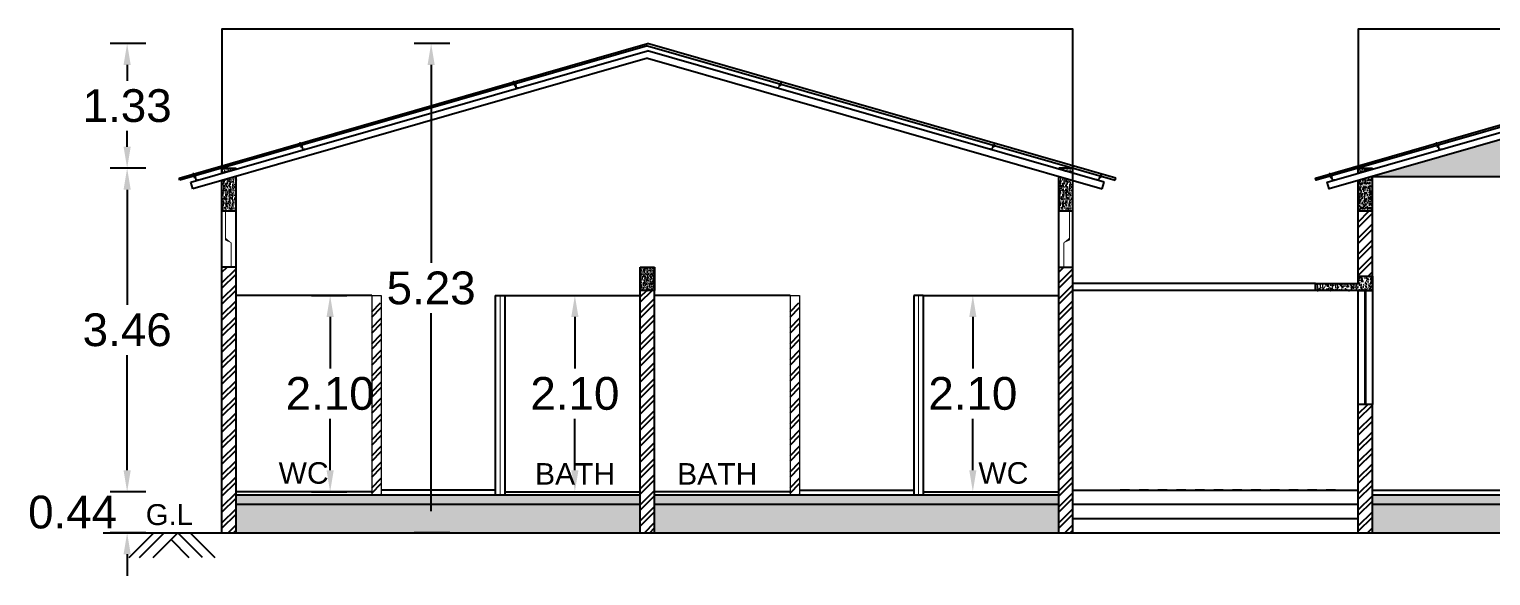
# Model space of a CAD drawing. Header units: metres. Extents: x 3715 to 4596, y 2418 to 2709.
# Drawn here: x 4074.01 to 4089.63, y 2553.44 to 2559.28 of the extents above; entities that cross this region are included whole.
import ezdxf

# ---------------------------------------------------------------- set-up
doc = ezdxf.new("R2010")
doc.units = ezdxf.units.M
doc.header["$MEASUREMENT"] = 0
doc.linetypes.add('DOT2', pattern=[3.174999999999999, 0, -3.174999999999999])
for name, color, linetype in [('BLK_6_FLR_0_BATH_HT', 2, 'Continuous'), ('BLK_6_FLR_0_WC_BATH_HT', 2, 'Continuous'), ('BLK_6_HT_OF_BLDG', 5, 'Continuous')]:
    doc.layers.add(name, color=color, linetype=linetype)
doc.styles.add('Inner font', font='arial.ttf')
doc.styles.get("Standard").update_dxf_attribs({"font": 'arial.ttf'})
doc.dimstyles.get("Standard").update_dxf_attribs({"dimtxt": 0.35, "dimasz": 0.23, "dimexe": 0.18, "dimexo": 0.0625, "dimgap": 0.09, "dimtad": 0, "dimtih": 1, "dimtoh": 1, "dimzin": 0, "dimdsep": 46, "dimtxsty": 'Standard', "dimcen": 0.09, "dimadec": 0, "dimazin": 0, "dimtfac": 1, "dimtofl": 0, "dimtmove": 2, "dimatfit": 3, "dimfxl": 0, "dimtolj": 1, "dimtzin": 0, "dimarcsym": 0})
pattern_1 = [(50, (-7863.529105485527, 90284.19783428816), (0.0728738675984016, -0.0063756342155612), [0.00762, -0.08382]), (355, (-7863.529105485527, 90284.19783428816), (-0.0140971303902668, 0.07642265715287201), [0.006096, -0.06705599999999999]), (100.451, (-7863.523032685526, 90284.19730298816), (0.0587770006663837, 0.0700466751281168), [0.006476000000000001, -0.07123600000000001]), (46.18420000000002, (-7863.529105485527, 90284.21815428816), (0.108431616356852, -0.0168169311730909), [0.0114299999999998, -0.1257299999999969]), (96.63559999999995, (-7863.520069525527, 90284.21675288817), (0.0949616937864949, 0.0989702223560197), [0.0097139999999998, -0.1068539999999984]), (351.1840000000001, (-7863.529105485527, 90284.21815428816), (0.0949618423255736, 0.0989700471442391), [0.009144, -0.100584]), (21, (-7863.518945485529, 90284.21307428817), (0.0606459519341533, -0.040906207406705), [0.00762, -0.08382]), (326, (-7863.518945485529, 90284.21307428817), (0.0247208113390588, 0.0736751864489277), [0.006096, -0.06705599999999999]), (71.45140000000002, (-7863.513891685529, 90284.20966544816), (0.0853665963080498, 0.032769143086423), [0.006476000000000001, -0.07123600000000001]), (37.50000000000001, (-7863.529105485527, 90284.19783428816), (0.0012354413002367, 0.0338220155492613), [0, -0.0662432, 0, -0.06807200000000001, 0, -0.06731000000000001]), (7.499999999999999, (-7863.529105485527, 90284.19783428816), (0.0267278650041223, 0.0400722299272478), [0, -0.0388112, 0, -0.0647192, 0, -0.025654]), (327.5, (-7863.551762285529, 90284.19783428816), (0.0542362380667486, -0.0022914975970694), [0, -0.0254, 0, -0.079248, 0, -0.105156]), (317.5, (-7863.561922285526, 90284.19783428816), (0.0592516725544072, 0.0101705964133332), [0, -0.03302, 0, -0.0526288, 0, -0.07467599999999999])]
pattern_2 = [(45, (-7789.564923710976, 90289.28995956405), (-0.0855369395531837, 0.0855369395531837), []), (45, (-7789.507899059977, 90289.28995956405), (-0.0855369395531837, 0.0855369395531837), [])]

# ---------------------------------------------------------------- blocks, each defined once
blk = doc.blocks.new('z1')
at = {"lineweight": 13}
for p, q in [((-26.21266763677704, 38.51247690804303), (-36.7593618912797, 42.12602257321122)), ((-25.81486624268291, 35.83836520073237), (-36.36166423504618, 39.45194640895352)), ((-25.41706484858878, 33.16425349345081), (-35.96396657879814, 36.7778702446958)), ((-25.01926345449465, 30.49014178616926), (-35.56626892255008, 34.10379408040899)), ((-24.6214620604078, 27.8160300788586), (-35.1685712663093, 31.42971791615128)), ((-24.22366066631366, 25.14191837157705), (-34.77087361006852, 28.75564175189357)), ((-23.82585927222681, 22.46780666426639), (-34.37317595382046, 26.08156558763585)), ((-23.4280578781254, 19.79369495695573), (-33.97547829758696, 23.40748942334903)), ((-23.03025648404582, 17.11958324967418), (-33.57778064133891, 20.73341325909132)), ((-22.63245508994442, 14.44547154236352), (-33.1800829851054, 18.0593370948045)), ((-22.23465369585028, 11.77135983508196), (-32.78238532885735, 15.38526093054679))]:
    blk.add_line(p, q, dxfattribs=at)
for points in [[(11.97517658911238, -79.09864186949562, 0.4142135623775085), (23.35940389663301, -87.4890750295308), (43.13406436382503, -84.49528088216903, -0.4142135623734347), (54.51829167132382, -92.88571404234972), (5.081640501666698, -100.3701994107396), (5.081640501666698, -100.3701994107396), (5.081640501666698, -100.3701994107396), (5.081640501666698, -100.3701994107396), (5.081640501666698, -100.3701994107396), (54.51829167074174, -92.88571404336835), (54.51829167074174, -92.88571404336835), (54.51829167074174, -92.88571404336835), (5.081640502714435, -100.370199410594), (-6.893536086485255, -21.27155754083651, 0.4142135623728482), (-18.27776339410775, -12.88112438068492), (-38.0524238614089, -15.87491852804669, -0.4142135623694903), (-49.43665116898047, -7.484485367895102), (-5.82077e-11, 4.074536e-10), (11.97519210710015, -79.09874436972314)], [(-21.48930624488276, 52.32279170819675), (-21.48930624478817, 52.32279170810943, 0.2075221368599872), (-32.17818170858663, 56.78417078964412), (-31.79311866331409, 54.15623434458393), (-35.71128038661846, 53.58211875369307), (-36.0935832311734, 56.19121768284821, 0.2074988253480233), (-44.98160288141661, 48.76616426109103), (-44.98160288140934, 48.76616426109103)]]:
    blk.add_lwpolyline(points, format="xyb", dxfattribs=at)
for points in [[(-47.91813996098063, 48.32158583021373), (-18.55276916531875, 52.76737013907404), (-17.81180511381535, 47.87314167310251), (-47.17717590949904, 43.42735736424219)], [(56.81604760282789, -91.92402572670834), (56.81604760282789, -91.92402572670834)]]:
    blk.add_lwpolyline(points, close=True, dxfattribs=at)
blk.add_lwpolyline([(-37.18377734442038, 44.94031270348933), (-25.33198236604221, -34.31017562406487), (-18.90925461847655, -43.83818444772623), (-15.55823462913395, -32.71493473721785), (-27.39582498755772, 46.42216441605706)], dxfattribs=at)
blk = doc.blocks.new('*D407')
at = {"layer": 'BLK_6_HT_OF_BLDG', "color": 0, "lineweight": -2}
for p, q in [((4078.507455560717, 2559.13112822426), (4078.127455560717, 2559.13112822426)), ((4078.307455560716, 2558.90112822426), (4078.307455560716, 2556.78399520652)), ((4078.307455560716, 2554.12922235249), (4078.307455560716, 2556.24635537023)), ((4078.507455560717, 2553.89922235249), (4078.127455560717, 2553.89922235249))]:
    blk.add_line(p, q, dxfattribs=at)
at = {"layer": 'BLK_6_HT_OF_BLDG', "color": 0}
for points in [[(4078.269122227383, 2558.90112822426), (4078.34578889405, 2558.90112822426), (4078.307455560716, 2559.13112822426)], [(4078.269122227383, 2554.12922235249), (4078.34578889405, 2554.12922235249), (4078.307455560716, 2553.89922235249)]]:
    blk.add_solid(points, dxfattribs=at)
at = {"layer": 'BLK_6_HT_OF_BLDG', "color": 0, "insert": (4078.307455560715, 2556.515175288375), "char_height": 0.35, "attachment_point": 5}
blk.add_mtext('\\A1;5.23', dxfattribs=at)
blk = doc.blocks.new('*D408')
at = {"color": 0, "lineweight": -2}
for p, q in [((4075.059375809892, 2554.567372352463), (4075.059375809892, 2554.797372352463)), ((4075.259375809892, 2554.337372352463), (4074.879375809892, 2554.337372352463)), ((4075.259375809892, 2553.89922235249), (4074.879375809892, 2553.89922235249)), ((4075.059375809892, 2553.66922235249), (4075.059375809892, 2553.43922235249))]:
    blk.add_line(p, q, dxfattribs=at)
at = {"color": 0}
for points in [[(4075.021042476559, 2554.567372352463), (4075.097709143225, 2554.567372352463), (4075.059375809892, 2554.337372352463)], [(4075.021042476559, 2553.66922235249), (4075.097709143225, 2553.66922235249), (4075.059375809892, 2553.89922235249)]]:
    blk.add_solid(points, dxfattribs=at)
at = {"color": 0, "insert": (4074.476974718487, 2554.118297352477), "char_height": 0.35, "attachment_point": 5}
blk.add_mtext('\\A1;0.44', dxfattribs=at)
blk = doc.blocks.new('*D409')
at = {"color": 0, "lineweight": -2}
for p, q in [((4075.259375809892, 2557.797551828953), (4074.879375809892, 2557.797551828953)), ((4075.059375809892, 2557.567551828952), (4075.059375809892, 2556.336282008853)), ((4075.059375809892, 2554.567372352463), (4075.059375809892, 2555.798642172563)), ((4075.259375809892, 2554.337372352463), (4074.879375809892, 2554.337372352463))]:
    blk.add_line(p, q, dxfattribs=at)
at = {"color": 0}
for points in [[(4075.021042476559, 2557.567551828952), (4075.097709143225, 2557.567551828952), (4075.059375809892, 2557.797551828953)], [(4075.021042476559, 2554.567372352463), (4075.097709143225, 2554.567372352463), (4075.059375809892, 2554.337372352463)]]:
    blk.add_solid(points, dxfattribs=at)
at = {"color": 0, "insert": (4075.059375809892, 2556.067462090708), "char_height": 0.35, "attachment_point": 5}
blk.add_mtext('\\A1;3.46', dxfattribs=at)
blk = doc.blocks.new('*D410')
at = {"color": 0, "lineweight": -2}
for p, q in [((4075.259375809892, 2559.13112822426), (4074.879375809892, 2559.13112822426)), ((4075.059375809892, 2558.90112822426), (4075.059375809892, 2558.733159944751)), ((4075.059375809892, 2558.027551828952), (4075.059375809892, 2558.195520108461)), ((4075.259375809892, 2557.797551828953), (4074.879375809892, 2557.797551828953))]:
    blk.add_line(p, q, dxfattribs=at)
at = {"color": 0}
for points in [[(4075.021042476559, 2558.90112822426), (4075.097709143225, 2558.90112822426), (4075.059375809892, 2559.13112822426)], [(4075.021042476559, 2558.027551828952), (4075.097709143225, 2558.027551828952), (4075.059375809892, 2557.797551828953)]]:
    blk.add_solid(points, dxfattribs=at)
at = {"color": 0, "insert": (4075.059375809892, 2558.464340026607), "char_height": 0.35, "attachment_point": 5}
blk.add_mtext('\\A1;1.33', dxfattribs=at)
blk = doc.blocks.new('*D427')
at = {"layer": 'BLK_6_FLR_0_BATH_HT', "color": 0, "lineweight": -2}
for p, q in [((4079.643447762645, 2556.436422352437), (4080.023447762646, 2556.436422352437)), ((4079.843447762646, 2556.206422352437), (4079.843447762646, 2555.655597898153)), ((4079.843447762646, 2554.567372352464), (4079.843447762646, 2555.118196806747)), ((4079.643447762645, 2554.337372352464), (4080.023447762646, 2554.337372352464))]:
    blk.add_line(p, q, dxfattribs=at)
at = {"layer": 'BLK_6_FLR_0_BATH_HT', "color": 0}
for points in [[(4079.805114429312, 2556.206422352437), (4079.881781095979, 2556.206422352437), (4079.843447762646, 2556.436422352437)], [(4079.805114429312, 2554.567372352464), (4079.881781095979, 2554.567372352464), (4079.843447762646, 2554.337372352464)]]:
    blk.add_solid(points, dxfattribs=at)
at = {"layer": 'BLK_6_FLR_0_BATH_HT', "color": 0, "insert": (4079.843447762645, 2555.38689735245), "char_height": 0.35, "attachment_point": 5}
blk.add_mtext('\\A1;2.10', dxfattribs=at)
blk = doc.blocks.new('*D428')
at = {"layer": 'BLK_6_FLR_0_WC_BATH_HT', "color": 0, "lineweight": -2}
for p, q in [((4083.913083153998, 2556.436422352407), (4084.275592069166, 2556.436422352407)), ((4084.095592069166, 2556.206422352407), (4084.095592069166, 2555.655597898138)), ((4084.095592069166, 2554.567372352464), (4084.095592069166, 2555.118196806732)), ((4083.913083153998, 2554.337372352464), (4084.275592069166, 2554.337372352464))]:
    blk.add_line(p, q, dxfattribs=at)
at = {"layer": 'BLK_6_FLR_0_WC_BATH_HT', "color": 0}
for points in [[(4084.057258735832, 2556.206422352407), (4084.133925402499, 2556.206422352407), (4084.095592069166, 2556.436422352407)], [(4084.057258735832, 2554.567372352464), (4084.133925402499, 2554.567372352464), (4084.095592069166, 2554.337372352464)]]:
    blk.add_solid(points, dxfattribs=at)
at = {"layer": 'BLK_6_FLR_0_WC_BATH_HT', "color": 0, "insert": (4084.095592069165, 2555.386897352436), "char_height": 0.35, "attachment_point": 5}
blk.add_mtext('\\A1;2.10', dxfattribs=at)
blk = doc.blocks.new('*D638')
at = {"color": 0, "lineweight": -2}
for p, q in [((4077.02843276332, 2556.436422352407), (4077.40843276332, 2556.436422352407)), ((4077.228432763321, 2556.206422352407), (4077.228432763321, 2555.655597898138)), ((4077.228432763321, 2554.567372352464), (4077.228432763321, 2555.118196806733)), ((4077.02843276332, 2554.337372352464), (4077.40843276332, 2554.337372352464))]:
    blk.add_line(p, q, dxfattribs=at)
at = {"color": 0}
for points in [[(4077.190099429986, 2556.206422352407), (4077.266766096654, 2556.206422352407), (4077.228432763321, 2556.436422352407)], [(4077.190099429986, 2554.567372352464), (4077.266766096654, 2554.567372352464), (4077.228432763321, 2554.337372352464)]]:
    blk.add_solid(points, dxfattribs=at)
at = {"color": 0, "insert": (4077.22843276332, 2555.386897352436), "char_height": 0.35, "attachment_point": 5}
blk.add_mtext('\\A1;2.10', dxfattribs=at)

msp = doc.modelspace()

# ---------------------------------------------------------------- hatches: boundary and pattern name
h = msp.add_hatch()
h.set_pattern_fill('ANSI33', color=256, scale=0.0254)
h.set_pattern_definition([(45, (3816.798088100911, 4687.40322988625), (-0.1140492527375782, 0.1140492527375782), []), (45, (3816.912137402912, 4687.40322988625), (-0.1140492527375782, 0.1140492527375782), [0.08064500000000001, -0.0403225])])
h.paths.add_polyline_path([(4094.461751151146, 2557.709222352503), (4091.413751151146, 2558.585522352491), (4088.365751151149, 2557.709222352503)])
h.paths.add_polyline_path([(4113.664151151145, 2557.709222352503), (4110.616151151146, 2558.585522352491), (4107.568151151148, 2557.709222352503)])
at = {"ltscale": 6}
h = msp.add_hatch(dxfattribs=at)
h.set_pattern_fill('AR-CONC', color=256, scale=0.000254, style=0)
h.set_pattern_definition([(50, (3804.656888100917, 4687.405282435581), (0.046274905924985, -0.0040485277268814), [0.0048387, -0.05322569999999999]), (355, (3804.656888100917, 4687.405282435581), (-0.0089518290419422, 0.0485284386907149), [0.00387096, -0.04258070837918]), (100.4514446999999, (3804.660744330694, 4687.404945059191), (0.0373230767609497, 0.0444799089856976), [0.0041122622351999, -0.0452349221283992]), (46.18420000000002, (3804.656888100917, 4687.418185635578), (0.06885407638660099, -0.0106787512949127), [0.0072580499999999, -0.0798385499999985]), (96.63555760999989, (3804.662625935517, 4687.417295746583), (0.0603006500490818, 0.0628462356478213), [0.00616839587756, -0.06785244447264]), (351.1841511700001, (3804.656888100917, 4687.418185635578), (0.0603006500525042, 0.0628462356447253), [0.005806431635779999, -0.06387077190768]), (21, (3804.663339700917, 4687.414959835579), (0.0385100553823597, -0.0259753603395203), [0.0048387, -0.05322569999999999]), (326, (3804.663339700917, 4687.414959835579), (0.0156977152003024, 0.0467837433950691), [0.00387096, -0.04258056]), (71.45144499999998, (3804.666548872197, 4687.41279522221), (0.0542077704967939, 0.0208083832970199), [0.0041122622352, -0.0452348441504]), (37.50000000000001, (3804.656888100917, 4687.405282435581), (0.0007845052256503, 0.0214769798737809), [0, -0.042064432, 0, -0.04322572, 0, -0.04274185]), (7.499999999999999, (3804.656888100917, 4687.405282435581), (0.0169721942776177, 0.0254458660038024), [0, -0.024645112, 0, -0.041096692, 0, -0.01629029]), (327.5, (3804.642501032916, 4687.405282435581), (0.0344400111723853, -0.0014551009741391), [0, -0.016129, 0, -0.05032248, 0, -0.06677406]), (317.5, (3804.636049432916, 4687.405282435581), (0.0376248120720486, 0.0064583287224666), [0, -0.0209677, 0, -0.033419288, 0, -0.04741926])])
h.paths.add_polyline_path([(4076.224551151149, 2557.709222352503), (4076.07215115117, 2557.665407352506), (4076.07215115117, 2557.340351828948), (4076.224551151149, 2557.340351828948)])
h.paths.add_polyline_path([(4076.224551151149, 2557.788509038371), (4076.224551151149, 2557.797551828953), (4076.07215115117, 2557.797551828953), (4076.07215115117, 2557.744694038373)])
h = msp.add_hatch(dxfattribs=at)
h.set_pattern_fill('AR-CONC', color=256, scale=0.000254, style=0)
h.set_pattern_definition([(50, (3813.597688100932, 4687.405282435581), (0.046274905924985, -0.0040485277268814), [0.0048387, -0.05322569999999999]), (355, (3813.597688100932, 4687.405282435581), (-0.0089518290419422, 0.0485284386907149), [0.00387096, -0.04258070837918]), (100.4514446999999, (3813.601544330709, 4687.404945059191), (0.0373230767609497, 0.0444799089856976), [0.0041122622351999, -0.0452349221283992]), (46.18420000000002, (3813.597688100932, 4687.418185635578), (0.06885407638660099, -0.0106787512949127), [0.0072580499999999, -0.0798385499999985]), (96.63555760999989, (3813.603425935532, 4687.417295746583), (0.0603006500490818, 0.0628462356478213), [0.00616839587756, -0.06785244447264]), (351.1841511700001, (3813.597688100932, 4687.418185635578), (0.0603006500525042, 0.0628462356447253), [0.005806431635779999, -0.06387077190768]), (21, (3813.604139700931, 4687.414959835579), (0.0385100553823597, -0.0259753603395203), [0.0048387, -0.05322569999999999]), (326, (3813.604139700931, 4687.414959835579), (0.0156977152003024, 0.0467837433950691), [0.00387096, -0.04258056]), (71.45144499999998, (3813.607348872211, 4687.41279522221), (0.0542077704967939, 0.0208083832970199), [0.0041122622352, -0.0452348441504]), (37.50000000000001, (3813.597688100932, 4687.405282435581), (0.0007845052256503, 0.0214769798737809), [0, -0.042064432, 0, -0.04322572, 0, -0.04274185]), (7.499999999999999, (3813.597688100932, 4687.405282435581), (0.0169721942776177, 0.0254458660038024), [0, -0.024645112, 0, -0.041096692, 0, -0.01629029]), (327.5, (3813.583301032931, 4687.405282435581), (0.0344400111723853, -0.0014551009741391), [0, -0.016129, 0, -0.05032248, 0, -0.06677406]), (317.5, (3813.57684943293, 4687.405282435581), (0.0376248120720486, 0.0064583287224666), [0, -0.0209677, 0, -0.033419288, 0, -0.04741926])])
h.paths.add_polyline_path([(4085.165351151167, 2557.665407352506), (4085.012951151185, 2557.709222352503), (4085.012951151185, 2557.340351828948), (4085.165351151164, 2557.340351828948)])
h.paths.add_polyline_path([(4085.165351151167, 2557.744694038373), (4085.165351151164, 2557.797551828953), (4085.012951151185, 2557.797551828953), (4085.012951151169, 2557.788509038356)])
h = msp.add_hatch(dxfattribs=at)
h.set_pattern_fill('AR-CONC', color=256, scale=0.000254, style=0)
h.set_pattern_definition([(50, (3816.798088100911, 4687.40322988625), (0.046274905924985, -0.0040485277268814), [0.0048387, -0.05322569999999999]), (355, (3816.798088100911, 4687.40322988625), (-0.0089518290419422, 0.0485284386907149), [0.00387096, -0.04258070837918]), (100.4514446999999, (3816.801944330688, 4687.40289250986), (0.0373230767609497, 0.0444799089856976), [0.0041122622351999, -0.0452349221283992]), (46.18420000000002, (3816.798088100911, 4687.416133086247), (0.06885407638660099, -0.0106787512949127), [0.0072580499999999, -0.0798385499999985]), (96.63555760999989, (3816.803825935512, 4687.415243197252), (0.0603006500490818, 0.0628462356478213), [0.00616839587756, -0.06785244447264]), (351.1841511700001, (3816.798088100911, 4687.416133086247), (0.0603006500525042, 0.0628462356447253), [0.005806431635779999, -0.06387077190768]), (21, (3816.804539700911, 4687.412907286248), (0.0385100553823597, -0.0259753603395203), [0.0048387, -0.05322569999999999]), (326, (3816.804539700911, 4687.412907286248), (0.0156977152003024, 0.0467837433950691), [0.00387096, -0.04258056]), (71.45144499999998, (3816.807748872192, 4687.41074267288), (0.0542077704967939, 0.0208083832970199), [0.0041122622352, -0.0452348441504]), (37.50000000000001, (3816.798088100911, 4687.40322988625), (0.0007845052256503, 0.0214769798737809), [0, -0.042064432, 0, -0.04322572, 0, -0.04274185]), (7.499999999999999, (3816.798088100911, 4687.40322988625), (0.0169721942776177, 0.0254458660038024), [0, -0.024645112, 0, -0.041096692, 0, -0.01629029]), (327.5, (3816.78370103291, 4687.40322988625), (0.0344400111723853, -0.0014551009741391), [0, -0.016129, 0, -0.05032248, 0, -0.06677406]), (317.5, (3816.77724943291, 4687.40322988625), (0.0376248120720486, 0.0064583287224666), [0, -0.0209677, 0, -0.033419288, 0, -0.04741926])])
h.paths.add_polyline_path([(4113.816551151126, 2557.665407352506), (4113.664151151147, 2557.709222352503), (4113.664151151147, 2557.340351828948), (4113.816551151126, 2557.340351828948)])
h.paths.add_polyline_path([(4113.664151151147, 2557.797551828953), (4113.664151151147, 2557.788509038371), (4113.816551151126, 2557.744694038373), (4113.816551151126, 2557.797551828953)])
h.paths.add_polyline_path([(4107.568151151148, 2557.709222352503), (4107.415751151147, 2557.665407352491), (4107.415751151147, 2557.340351828948), (4107.568151151148, 2557.340351828948)])
h.paths.add_polyline_path([(4107.415751151147, 2557.797551828953), (4107.415751151147, 2557.744694038359), (4107.568151151148, 2557.788509038371), (4107.568151151148, 2557.797551828953)])
h.paths.add_polyline_path([(4094.461751151146, 2557.340351828948), (4094.614151151147, 2557.340351828948), (4094.614151151147, 2557.665407352491), (4094.461751151146, 2557.709222352503)])
h.paths.add_polyline_path([(4094.614151151147, 2557.744694038359), (4094.614151151147, 2557.797551828953), (4094.461751151146, 2557.797551828953), (4094.461751151146, 2557.788509038371)])
h.paths.add_polyline_path([(4088.365751151147, 2557.709222352503), (4088.213351151168, 2557.665407352506), (4088.213351151168, 2557.340351828948), (4088.365751151147, 2557.340351828948)])
h.paths.add_polyline_path([(4088.365751151147, 2557.788509038371), (4088.365751151147, 2557.797551828953), (4088.213351151168, 2557.797551828953), (4088.213351151168, 2557.744694038373)])
h = msp.add_hatch(dxfattribs=at)
h.set_pattern_fill('AR-CONC', color=256, scale=0.0004, style=0)
h.set_pattern_definition(pattern_1)
h.paths.add_polyline_path([(4088.365751151147, 2557.709222352503), (4088.213351151168, 2557.665407352506), (4088.213351151168, 2557.340351828948), (4088.365751151147, 2557.340351828948)])
h.paths.add_polyline_path([(4088.365751151147, 2557.788509038371), (4088.365751151147, 2557.797551828953), (4088.213351151168, 2557.797551828953), (4088.213351151168, 2557.744694038373)])
h = msp.add_hatch()
h.set_pattern_fill('ANSI32', color=256, scale=0.0127)
h.set_pattern_definition([(45, (3796.292280464295, 4730.304526292987), (-0.0855369395531837, 0.0855369395531837), []), (45, (3796.349305115294, 4730.304526292987), (-0.0855369395531837, 0.0855369395531837), [])])
h.paths.add_polyline_path([(4088.365751151147, 2557.340351828948), (4088.213351151168, 2557.340351828948), (4088.213351151168, 2556.642422352502), (4088.365751151147, 2556.642422352502)])
h.paths.add_polyline_path([(4088.365751151147, 2555.270822352504), (4088.213351151168, 2555.270822352504), (4088.213351151167, 2553.89922235249), (4088.365751151147, 2553.89922235249)])
h.paths.add_polyline_path([(4094.614151151147, 2557.027704264204), (4094.512551151147, 2557.053473056694), (4094.534163638402, 2557.126543846992), (4094.587873379493, 2557.112921453568), (4094.614151151147, 2557.11008560808), (4094.614151151147, 2557.340351828948), (4094.461751151146, 2557.340351828948), (4094.461751151146, 2556.642422352502), (4094.614151151147, 2556.642422352502)])
h.paths.add_polyline_path([(4094.614151151147, 2554.356422352495), (4094.461751151146, 2554.356422352495), (4094.461751151146, 2553.89922235249), (4094.614151151147, 2553.89922235249)])
h.paths.add_polyline_path([(4096.442951151146, 2554.331022352496), (4096.214351151147, 2554.331022352496), (4096.214351151147, 2553.89922235249), (4096.442951151146, 2553.89922235249)])
h.paths.add_polyline_path([(4105.815551151148, 2554.331022352496), (4105.586951151146, 2554.331022352496), (4105.586951151146, 2553.89922235249), (4105.815551151148, 2553.89922235249)])
h.paths.add_polyline_path([(4107.568151151148, 2554.356422352495), (4107.415751151147, 2554.356422352495), (4107.415751151147, 2553.89922235249), (4107.568151151148, 2553.89922235249)])
h.paths.add_polyline_path([(4107.568151151148, 2557.340351828948), (4107.415751151147, 2557.340351828948), (4107.415751151147, 2557.11008560808), (4107.4420289228, 2557.112921453568), (4107.495738663891, 2557.126543846992), (4107.517351151147, 2557.053473056694), (4107.415751151147, 2557.027704264204), (4107.415751151147, 2556.642422352502), (4107.568151151148, 2556.642422352502)])
h.paths.add_polyline_path([(4113.816551151126, 2557.340351828948), (4113.664151151147, 2557.340351828948), (4113.664151151147, 2556.642422352502), (4113.816551151126, 2556.642422352502)])
h.paths.add_polyline_path([(4113.816551151126, 2555.270822352504), (4113.664151151147, 2555.270822352504), (4113.664151151147, 2553.89922235249), (4113.816551151128, 2553.89922235249)])
h = msp.add_hatch()
h.set_pattern_fill('ANSI32', color=256, scale=0.0127)
h.set_pattern_definition(pattern_2)
h.paths.add_polyline_path([(4076.224551151149, 2556.740351828942), (4076.07215115117, 2556.740351828942), (4076.072151151168, 2553.89922235249), (4076.224551151149, 2553.89922235249)])
h = msp.add_hatch(dxfattribs=at)
h.set_pattern_fill('AR-CONC', color=256, scale=0.000254, style=0)
h.set_pattern_definition([(50, (-7786.694723710976, 90289.32355956404), (0.046274905924985, -0.0040485277268814), [0.0048387, -0.05322569999999999]), (355, (-7786.694723710976, 90289.32355956404), (-0.0089516777978194, 0.0485283872920737), [0.00387096, -0.04258056]), (100.451, (-7786.690867482974, 90289.32322218851), (0.0373233954231537, 0.0444796387063541), [0.00411226, -0.04523486]), (46.18420000000002, (-7786.694723710976, 90289.33646276404), (0.06885407638660099, -0.0106787512949127), [0.0072580499999999, -0.0798385499999984]), (96.63559999999995, (-7786.688985876377, 90289.33557287503), (0.0603006755544242, 0.0628460911960725), [0.0061683899999999, -0.0678522899999984]), (351.1840000000001, (-7786.694723710976, 90289.33646276404), (0.0603007698767392, 0.0628459799365918), [0.00580644, -0.06387084]), (21, (-7786.688272110975, 90289.33323696404), (0.0385101794781874, -0.0259754417032577), [0.0048387, -0.05322569999999999]), (326, (-7786.688272110975, 90289.33323696404), (0.0156977152003024, 0.0467837433950691), [0.00387096, -0.04258056]), (71.45140000000002, (-7786.685062947976, 90289.33107235064), (0.0542077886556116, 0.0208084058598786), [0.00411226, -0.04523486]), (37.50000000000001, (-7786.694723710976, 90289.32355956404), (0.0007845052256503, 0.0214769798737809), [0, -0.042064432, 0, -0.04322572, 0, -0.04274185]), (7.499999999999999, (-7786.694723710976, 90289.32355956404), (0.0169721942776177, 0.0254458660038024), [0, -0.024645112, 0, -0.041096692, 0, -0.01629029]), (327.5, (-7786.709110778976, 90289.32355956404), (0.0344400111723853, -0.0014551009741391), [0, -0.016129, 0, -0.05032248, 0, -0.06677406]), (317.5, (-7786.715562378976, 90289.32355956404), (0.0376248120720486, 0.0064583287224666), [0, -0.0209677, 0, -0.033419288, 0, -0.04741926])])
h.paths.add_polyline_path([(4080.694951151173, 2556.740351828942), (4080.542551151168, 2556.740351828942), (4080.542551151171, 2556.490022352496), (4080.694951151169, 2556.490022352496)])
h = msp.add_hatch()
h.set_pattern_fill('ANSI32', color=256, scale=0.0127)
h.set_pattern_definition([(45, (-7780.624123710956, 90289.28995956405), (-0.0855369395531837, 0.0855369395531837), []), (45, (-7780.567099059957, 90289.28995956405), (-0.0855369395531837, 0.0855369395531837), [])])
h.paths.add_polyline_path([(4085.165351151169, 2556.740351828942), (4085.01295115119, 2556.740351828942), (4085.012951151188, 2553.89922235249), (4085.165351151169, 2553.89922235249)])
h = msp.add_hatch(dxfattribs=at)
h.set_pattern_fill('AR-CONC', color=256, scale=0.0004, style=0)
h.set_pattern_definition(pattern_1)
h.paths.add_polyline_path([(4088.365751151147, 2556.642422352502), (4088.213351151146, 2556.642422352502), (4088.213351151146, 2556.566222352492), (4087.756151151148, 2556.566222352492), (4087.756151151148, 2556.490022352496), (4087.86877646445, 2556.490022352496), (4088.365751151147, 2556.490022352496)])
h = msp.add_hatch()
h.set_pattern_fill('ANSI32', color=256, scale=0.0127)
h.set_pattern_definition(pattern_2)
h.paths.add_polyline_path([(4080.694951151169, 2556.490022352496), (4080.542551151171, 2556.490022352496), (4080.542551151168, 2553.89922235249), (4080.694951151169, 2553.89922235249)])
h = msp.add_hatch()
h.set_pattern_fill('ANSI32', color=256, scale=0.0127)
h.set_pattern_definition([(45, (-7795.356123710972, 90289.289959564), (-0.0855369395531837, 0.0855369395531837), []), (45, (-7795.299099059975, 90289.289959564), (-0.0855369395531837, 0.0855369395531837), [])])
h.paths.add_polyline_path([(4077.773951151168, 2556.356422352407), (4077.672351151167, 2556.356422352407), (4077.672351151163, 2554.305622352468), (4077.773951151161, 2554.305622352468)])
h = msp.add_hatch()
h.set_pattern_fill('ANSI32', color=256, scale=0.0127)
h.set_pattern_definition([(45, (-7790.885723710981, 90289.28995956408), (-0.0855369395531837, 0.0855369395531837), []), (45, (-7790.828699059979, 90289.28995956408), (-0.0855369395531837, 0.0855369395531837), [])])
h.paths.add_polyline_path([(4082.244351151162, 2556.356422352495), (4082.142751151162, 2556.356422352495), (4082.142751151159, 2554.305622352555), (4082.244351151156, 2554.305622352555)])
h = msp.add_hatch(dxfattribs=at)
h.set_pattern_fill('AR-CONC', color=256, scale=0.000254, style=0)
h.set_pattern_definition([(50, (3804.656888100869, 4687.40322988625), (0.046274905924985, -0.0040485277268814), [0.0048387, -0.05322569999999999]), (355, (3804.656888100869, 4687.40322988625), (-0.0089518290419422, 0.0485284386907149), [0.00387096, -0.04258070837918]), (100.4514446999999, (3804.660744330647, 4687.40289250986), (0.0373230767609497, 0.0444799089856976), [0.0041122622351999, -0.0452349221283992]), (46.18420000000002, (3804.656888100869, 4687.416133086247), (0.06885407638660099, -0.0106787512949127), [0.0072580499999999, -0.0798385499999985]), (96.63555760999989, (3804.662625935471, 4687.415243197252), (0.0603006500490818, 0.0628462356478213), [0.00616839587756, -0.06785244447264]), (351.1841511700001, (3804.656888100869, 4687.416133086247), (0.0603006500525042, 0.0628462356447253), [0.005806431635779999, -0.06387077190768]), (21, (3804.663339700869, 4687.412907286248), (0.0385100553823597, -0.0259753603395203), [0.0048387, -0.05322569999999999]), (326, (3804.663339700869, 4687.412907286248), (0.0156977152003024, 0.0467837433950691), [0.00387096, -0.04258056]), (71.45144499999998, (3804.66654887215, 4687.41074267288), (0.0542077704967939, 0.0208083832970199), [0.0041122622352, -0.0452348441504]), (37.50000000000001, (3804.656888100869, 4687.40322988625), (0.0007845052256503, 0.0214769798737809), [0, -0.042064432, 0, -0.04322572, 0, -0.04274185]), (7.499999999999999, (3804.656888100869, 4687.40322988625), (0.0169721942776177, 0.0254458660038024), [0, -0.024645112, 0, -0.041096692, 0, -0.01629029]), (327.5, (3804.642501032868, 4687.40322988625), (0.0344400111723853, -0.0014551009741391), [0, -0.016129, 0, -0.05032248, 0, -0.06677406]), (317.5, (3804.636049432868, 4687.40322988625), (0.0376248120720486, 0.0064583287224666), [0, -0.0209677, 0, -0.033419288, 0, -0.04741926])])
h.paths.add_polyline_path([(4080.694951151167, 2554.305622352498), (4080.694951151167, 2554.204022352503), (4085.012951151169, 2554.204022352503), (4085.012951151169, 2554.305622352498), (4082.320551151105, 2554.305622352498)])
h.paths.add_polyline_path([(4080.542551151168, 2554.204022352503), (4080.542551151168, 2554.305622352512), (4076.224551151105, 2554.305622352498), (4076.224551151105, 2554.204022352503)])
h = msp.add_hatch(dxfattribs=at)
h.set_pattern_fill('AR-CONC', color=256, scale=0.02, style=0)
h.set_pattern_definition([(50, (-9550.342261000369, 1782.283761037147), (0.1434520365201507, -0.012550426996519), [0.015, -0.165]), (355, (-9550.342261000369, 1782.283761037147), (-0.0277502667226, 0.1504384267400024), [0.012, -0.132]), (100.45144446, (-9550.330306664167, 1782.282715168347), (0.1157017693454224, 0.1378879981937259), [0.0127480383999998, -0.140228422399997]), (46.18420000000002, (-9550.342261000369, 1782.323761037147), (0.2134482661343145, -0.0331038561586153), [0.0224999999999996, -0.247499999999997]), (96.63563549000001, (-9550.324473651372, 1782.321002375747), (0.1869323891348457, 0.1948237201549101), [0.0191220684, -0.2103427519999999]), (351.1841639899999, (-9550.342261000369, 1782.323761037147), (0.1869323890109546, 0.194823720053998), [0.018, -0.1980000002]), (21, (-9550.322261000367, 1782.313761037147), (0.1193814104236923, -0.0805237781330678), [0.015, -0.165]), (326, (-9550.322261000367, 1782.313761037147), (0.0486630663843164, 0.1450300090093706), [0.012, -0.132]), (71.45144474, (-9550.31231254957, 1782.307050722347), (0.1680444753459942, 0.0645062305612708), [0.012748038, -0.1402284224]), (37.50000000000001, (-9550.342261000369, 1782.283761037147), (0.0024319710634581, 0.0665787707662623), [0, -0.1304, 0, -0.134, 0, -0.1325]), (7.499999999999999, (-9550.342261000369, 1782.283761037147), (0.0526139074884297, 0.0788823423764721), [0, -0.0764, 0, -0.1274, 0, -0.0505]), (327.5, (-9550.386861000368, 1782.283761037147), (0.1067644872344818, -0.004510974346875999), [0, -0.05, 0, -0.156, 0, -0.207]), (317.5, (-9550.406861000367, 1782.283761037147), (0.1166372338684772, 0.0200209964664636), [0, -0.065, 0, -0.1036, 0, -0.147])])
h.paths.add_polyline_path([(4094.461751151146, 2554.305622352498), (4088.365751151147, 2554.305622352498), (4088.365751151147, 2554.204022352503), (4094.461751151146, 2554.204022352503)])
h.paths.add_polyline_path([(4096.214351151147, 2554.280222352499), (4094.614151151147, 2554.280222352499), (4094.614151151147, 2554.17862235249), (4096.214351151147, 2554.17862235249)])
h.paths.add_polyline_path([(4107.415751151147, 2554.280222352499), (4105.815551151148, 2554.280222352499), (4105.815551151148, 2554.17862235249), (4107.415751151147, 2554.17862235249)])
h.paths.add_polyline_path([(4113.664151151147, 2554.305622352498), (4107.568151151148, 2554.305622352498), (4107.568151151148, 2554.204022352503), (4113.664151151147, 2554.204022352503)])
h = msp.add_hatch(dxfattribs=at)
h.set_pattern_fill('AR-SAND', color=256, scale=0.00254, style=0)
h.set_pattern_definition([(37.50000000000001, (-7789.564923710976, 90289.28995956405), (-0.0040640794917995, 0.124310962281653), [0, -0.09806432, 0, -0.1096772, 0, -0.1048385]), (7.499999999999999, (-7789.564923710976, 90289.28995956405), (0.1141789139170527, 0.182073575544362), [0, -0.05290312, 0, -0.08838692, 0, -0.0338709]), (327.5, (-7789.644278390977, 90289.28995956405), (0.2009120620413303, 0.0003650449083506), [0, -0.032258, 0, -0.1161288, 0, -0.1516126]), (317.5, (-7789.644278390977, 90289.28995956405), (0.1939433389279635, 0.0566240481073329), [0, -0.016129, 0, -0.07612888, 0, -0.0870966])])
h.paths.add_polyline_path([(4080.694951151167, 2554.204022352503), (4080.694951151167, 2553.89922235249), (4085.012951151169, 2553.89922235249), (4085.012951151169, 2554.204022352503), (4082.320551151126, 2554.204022352503)])
h.paths.add_polyline_path([(4080.542551151166, 2553.89922235249), (4080.542551151168, 2554.204022352503), (4076.224551151127, 2554.204022352503), (4076.224551151127, 2553.89922235249)])
h = msp.add_hatch(dxfattribs=at)
h.set_pattern_fill('AR-SAND', color=256, scale=0.00254, style=0)
h.set_pattern_definition([(37.50000000000001, (3816.798088100911, 4687.40322988625), (-0.0040640794917995, 0.124310962281653), [0, -0.09806432, 0, -0.1096772, 0, -0.1048385]), (7.499999999999999, (3816.798088100911, 4687.40322988625), (0.1141789139170527, 0.182073575544362), [0, -0.05290312, 0, -0.08838692, 0, -0.0338709]), (327.5, (3816.718733420911, 4687.40322988625), (0.2009120620413303, 0.0003650449083506), [0, -0.032258, 0, -0.1161288, 0, -0.1516126]), (317.5, (3816.718733420911, 4687.40322988625), (0.1939433389279635, 0.0566240481073329), [0, -0.016129, 0, -0.07612888, 0, -0.0870966])])
h.paths.add_polyline_path([(4094.461751151146, 2554.204022352503), (4088.365751151147, 2554.204022352503), (4088.365751151147, 2553.89922235249), (4094.461751151146, 2553.89922235249)])
h.paths.add_polyline_path([(4096.214351151147, 2554.17862235249), (4094.614151151147, 2554.17862235249), (4094.614151151147, 2553.89922235249), (4096.214351151147, 2553.89922235249)])
h.paths.add_polyline_path([(4107.415751151147, 2554.17862235249), (4105.815551151148, 2554.17862235249), (4105.815551151148, 2553.89922235249), (4107.415751151147, 2553.89922235249)])
h.paths.add_polyline_path([(4113.664151151147, 2554.204022352503), (4107.568151151148, 2554.204022352503), (4107.568151151148, 2553.89922235249), (4113.664151151147, 2553.89922235249)])

# ---------------------------------------------------------------- linework, layer by layer
for p, q in [((4075.614951151171, 2557.692535724235, 2.523327177e-07), (4080.618751151168, 2559.13112822426, 2.523327177e-07)), ((4085.622551151164, 2557.692535724235, 2.523327177e-07), (4080.618751151168, 2559.13112822426, 2.523327177e-07)), ((4080.618751151168, 2559.10469932897, 2.523327177e-07), (4075.621969359762, 2557.668124563926, 2.523327177e-07)), ((4075.740363487312, 2557.649305085018, 2.523327177e-07), (4080.618751151168, 2559.051841538363, 2.523327177e-07)), ((4080.618751151168, 2558.972554852494, 2.523327177e-07), (4075.761418113089, 2557.57607160406, 2.523327177e-07)), ((4080.618751151168, 2559.10469932897, 2.523327177e-07), (4085.615532942574, 2557.668124563926, 2.523327177e-07)), ((4085.497138815023, 2557.649305085018, 2.523327177e-07), (4080.618751151168, 2559.051841538363, 2.523327177e-07)), ((4080.618751151168, 2558.972554852494, 2.523327177e-07), (4085.476084189246, 2557.57607160406, 2.523327177e-07)), ((4076.07215115117, 2557.744694038373, 2.523327177e-07), (4076.07215115117, 2557.797551828953, 2.523327177e-07)), ((4076.07215115117, 2557.797551828953, 2.523327177e-07), (4076.224551151149, 2557.797551828953, 2.523327177e-07)), ((4076.224551151149, 2557.788509038371, 2.523327177e-07), (4076.224551151149, 2557.797551828953, 2.523327177e-07)), ((4076.224551151149, 2557.340351828933, 2.523327177e-07), (4076.224551151149, 2557.709222352503, 2.523327177e-07)), ((4085.012951151169, 2557.788509038356, -3.311342638e-07), (4085.012951151169, 2557.797551828953, -3.311342638e-07)), ((4085.165351151169, 2557.797551828953, 2.523327177e-07), (4085.012951151169, 2557.797551828953, 2.523327177e-07)), ((4085.012951151166, 2557.340351828948, -3.311342638e-07), (4085.012951151166, 2557.709222352517, -3.311342638e-07)), ((4085.165351151167, 2557.340351828933, 8.90101551e-08), (4085.165351151167, 2557.797551828953, 8.90101551e-08)), ((4088.213351151168, 2557.744694038373), (4088.213351151168, 2557.797551828953)), ((4088.213351151168, 2557.797551828953), (4088.365751151147, 2557.797551828953)), ((4088.365751151147, 2557.788509038371), (4088.365751151147, 2557.797551828953)), ((4088.365751151147, 2557.709222352503), (4094.461751151146, 2557.709222352503)), ((4088.365751151147, 2556.642422352502), (4088.365751151147, 2557.709222352503)), ((4075.621969359762, 2557.668124563926, 2.523327177e-07), (4075.614951151171, 2557.692535724235, 2.523327177e-07)), ((4075.761418113089, 2557.57607160406, 2.523327177e-07), (4075.740363487312, 2557.649305085018, 2.523327177e-07)), ((4076.072151151172, 2557.340351828933, 2.523327177e-07), (4076.07215115117, 2557.665407352506, 2.523327177e-07)), ((4085.476084189246, 2557.57607160406, 2.523327177e-07), (4085.497138815023, 2557.649305085018, 2.523327177e-07)), ((4085.615532942574, 2557.668124563926, 2.523327177e-07), (4085.622551151164, 2557.692535724235, 2.523327177e-07)), ((4088.213351151168, 2556.642422352502), (4088.213351151168, 2557.665407352506)), ((4076.07215115117, 2557.340351828948, 2.523327177e-07), (4076.224551151149, 2557.340351828948, 2.523327177e-07)), ((4076.07215115117, 2556.740351828942, 2.523327177e-07), (4076.072151151172, 2557.340351828933, 2.523327177e-07)), ((4076.224551151149, 2556.740351828942, 2.523327177e-07), (4076.224551151149, 2557.340351828933, 2.523327177e-07)), ((4085.012951151187, 2556.740351828942, 2.523327177e-07), (4085.012951151187, 2557.340351828933, 2.523327177e-07)), ((4085.012951151187, 2557.340351828933, 2.523327177e-07), (4085.165351151162, 2557.340351828933, 2.523327177e-07)), ((4085.165351151165, 2556.740351828942, 2.523327177e-07), (4085.165351151164, 2557.340351828933, 2.523327177e-07)), ((4088.213351151168, 2557.340351828948), (4088.365751151147, 2557.340351828948)), ((4076.072151151168, 2553.89922235249, 2.523327177e-07), (4076.07215115117, 2556.740351828942, 2.523327177e-07)), ((4076.224551151149, 2556.740351828942, 2.523327177e-07), (4076.07215115117, 2556.740351828942, 2.523327177e-07)), ((4076.224551151149, 2553.89922235249, 2.523327177e-07), (4076.224551151149, 2556.740351828942, 2.523327177e-07)), ((4080.542551151166, 2556.490022352496), (4080.542551151166, 2556.740351828942)), ((4080.542551151166, 2556.740351828942, 2.523327177e-07), (4080.694951151167, 2556.740351828942, 2.523327177e-07)), ((4080.694951151167, 2556.740351828942), (4080.694951151167, 2556.490022352496)), ((4085.012951151169, 2553.89922235249, -3.311342638e-07), (4085.012951151166, 2556.740351828942, -3.311342638e-07)), ((4085.012951151187, 2556.740351828942, 2.523327177e-07), (4085.165351151169, 2556.740351828942, 8.90101551e-08)), ((4085.165351151167, 2553.89922235249, 8.90101551e-08), (4085.165351151167, 2556.740351828942, 8.90101551e-08)), ((4080.542551151168, 2553.89922235249, 2.455259835e-07), (4080.542551151171, 2556.490022352496, 2.455259835e-07)), ((4080.694951151167, 2556.490022352496), (4080.542551151166, 2556.490022352496)), ((4080.694951151169, 2553.89922235249, 2.523327177e-07), (4080.694951151169, 2556.490022352496, 2.523327177e-07)), ((4077.672351151169, 2556.436422352407), (4076.224551151149, 2556.436422352407)), ((4078.993151151169, 2556.436422352466), (4078.993151151169, 2554.305622352498, 2.587419687e-07)), ((4078.993151151169, 2556.436422352466), (4079.09475115117, 2556.436422352466)), ((4079.09475115117, 2556.436422352466), (4079.09475115117, 2554.305622352498, 2.587419687e-07)), ((4079.09475115117, 2556.436422352437, 2.9565913e-09), (4080.542551151168, 2556.436422352437, -3.850143e-09)), ((4082.142751151162, 2556.436422352437, 2.9565913e-09), (4080.694951151164, 2556.436422352437, -3.850143e-09)), ((4083.463551151164, 2556.436422352407), (4083.463551151161, 2554.305622352498, 2.587419687e-07)), ((4083.565151151165, 2556.436422352407), (4083.463551151164, 2556.436422352407)), ((4083.565151151165, 2556.436422352407, 6.6978744e-09), (4083.56515115116, 2554.305622352498, 2.654398424e-07)), ((4083.565151151163, 2556.436422352407), (4085.012951151183, 2556.436422352407)), ((4088.213351151167, 2553.89922235249), (4088.213351151168, 2555.270822352504)), ((4088.365751151147, 2555.270822352504), (4088.213351151168, 2555.270822352504)), ((4088.365751151147, 2553.89922235249), (4088.365751151147, 2555.270822352504)), ((4077.672351151167, 2554.337372352463, 3.47719212e-08), (4076.22455115118, 2554.337372352463, 2.523327177e-07)), ((4076.224551151127, 2554.305622352498, 2.523327177e-07), (4080.542551151168, 2554.305622352498, 2.523327177e-07)), ((4078.993151151166, 2554.356422352451), (4077.773951151171, 2554.356422352451)), ((4079.09475115117, 2554.337372352463, 3.47719212e-08), (4080.542551151157, 2554.337372352463, 2.523327177e-07)), ((4082.142751151162, 2554.337372352463, 3.47719212e-08), (4080.694951151174, 2554.337372352463, 2.523327177e-07)), ((4080.694951151169, 2554.305622352498, 2.523327177e-07), (4085.012951151169, 2554.305622352498, 2.523327177e-07)), ((4082.244351151166, 2554.356422352451), (4083.463551151161, 2554.356422352451)), ((4083.565151151165, 2554.337372352463, 3.47719212e-08), (4085.012951151152, 2554.337372352463, 2.523327177e-07)), ((4085.165351151167, 2554.356422352451, 1.48418536e-07), (4088.213351151168, 2554.356422352451, -4.91393509e-08)), ((4088.365751151147, 2554.356422352495), (4094.461751151146, 2554.356422352495)), ((4088.365751151147, 2554.305622352498), (4094.461751151146, 2554.305622352498)), ((4076.224551151127, 2554.204022352503, 2.523327177e-07), (4080.542551151168, 2554.204022352503, 2.523327177e-07)), ((4080.694951151169, 2554.204022352503, 2.523327177e-07), (4085.012951151169, 2554.204022352503, 2.523327177e-07)), ((4085.165351151167, 2554.204022352488, 8.90101551e-08), (4088.213351151164, 2554.204022352488, -1.085477318e-07)), ((4088.365751151147, 2554.204022352503), (4094.461751151146, 2554.204022352503)), ((4085.165351151167, 2554.051622352496, 2.96017743e-08), (4088.213351151164, 2554.051622352496, -1.679561127e-07)), ((4074.802431857432, 2553.89922235249), (4115.037657670035, 2553.89922235249))]:
    msp.add_line(p, q)
for p, q in [((4087.756151151148, 2556.566222352492), (4085.165351151171, 2556.566222352492, 8.90101551e-08)), ((4087.756151151148, 2556.490022352496), (4085.165351151171, 2556.490022352496, 8.90101551e-08))]:
    msp.add_line(p, q, dxfattribs=at)
at = {"linetype": 'DOT2', "ltscale": 0.01}
for p, q in [((4087.86877646445, 2556.490022352496), (4085.632153354821, 2556.490022352496)), ((4087.971350588782, 2554.356422352495), (4085.632153354821, 2554.356422352495))]:
    msp.add_line(p, q, dxfattribs=at)
at = {"lineweight": 9}
for p, q in [((4077.672351151167, 2556.436422352407, 6.6978744e-09), (4077.672351151172, 2554.305622352498, 2.654398424e-07)), ((4077.672351151167, 2556.436422352407), (4077.773951151168, 2556.436422352407)), ((4077.773951151168, 2556.436422352407), (4077.773951151171, 2554.305622352498, 2.587419687e-07)), ((4082.142751151162, 2556.436422352466), (4082.142751151162, 2554.305622352498, 2.587419687e-07)), ((4082.142751151162, 2556.436422352437, 2.9565913e-09), (4082.244351151163, 2556.436422352466)), ((4082.244351151163, 2556.436422352466), (4082.244351151163, 2554.305622352498, 2.587419687e-07))]:
    msp.add_line(p, q, dxfattribs=at)
at = {"lineweight": 25}
for p, q in [((4075.34416441615, 2553.89922235249), (4075.075892904725, 2553.630950841066)), ((4075.455665076012, 2553.89922235249), (4075.187393564588, 2553.630950841066)), ((4075.528569388897, 2553.826318039606), (4075.719878678449, 2553.635008750049)), ((4075.731138119219, 2553.89922235249), (4075.995351721655, 2553.635008750049))]:
    msp.add_line(p, q, dxfattribs=at)
at = {"elevation": 2.523327177e-07}
msp.add_lwpolyline([(4085.165351151167, 2557.797551828953), (4085.165351151167, 2559.283528224252), (4076.07215115117, 2559.283528224252), (4076.07215115117, 2557.823980724242)], dxfattribs=at)
msp.add_lwpolyline([(4113.816551151126, 2557.823980724242), (4113.816551151126, 2559.283528224252), (4088.213351151168, 2559.283528224252), (4088.213351151168, 2557.823980724242)])
for points in [[(4091.413751151146, 2558.744095724243), (4095.071351151124, 2557.692535724235), (4095.064332942533, 2557.668124563926), (4091.413751151146, 2558.717666828953), (4087.76316935976, 2557.668124563926), (4087.756151151169, 2557.692535724235)], [(4094.945938814983, 2557.649305085018), (4094.924884189206, 2557.57607160406), (4091.413751151146, 2558.585522352491), (4087.902618113087, 2557.57607160406), (4087.88156348731, 2557.649305085018), (4091.413751151146, 2558.66480903836)], [(4088.365751151147, 2556.642422352502), (4088.365751151147, 2556.490022352496), (4087.756151151148, 2556.490022352496), (4087.756151151148, 2556.566222352492), (4088.213351151146, 2556.566222352492), (4088.213351151146, 2556.642422352502)], [(4088.213351151146, 2556.490022352496), (4088.365751151147, 2556.490022352496), (4088.365751151147, 2555.270822352504), (4088.213351151146, 2555.270822352504)]]:
    msp.add_lwpolyline(points, close=True)
at = {"const_width": 0.01, "elevation": 2.523327177e-07}
for points in [[(4076.110225344092, 2557.340351828948), (4076.110225344092, 2557.038966981409), (4076.169842082464, 2557.098583719787), (4076.169842082462, 2556.740351828942)], [(4085.127276958243, 2557.340351828948), (4085.127276958243, 2557.038966981409), (4085.067660219872, 2557.098583719787), (4085.067660219873, 2556.740351828942)], [(4079.043951151168, 2556.436422352466), (4079.043951151168, 2554.305622352498)], [(4083.514351151165, 2556.436422352451), (4083.514351151165, 2554.305622352483)]]:
    msp.add_lwpolyline(points, dxfattribs=at)
at = {"const_width": 0.0254}
msp.add_lwpolyline([(4088.289551151148, 2555.270822352504), (4088.28955115115, 2556.490022352496)], dxfattribs=at)
at = {"lineweight": 25}
msp.add_lwpolyline([(4075.865687304222, 2553.635008750049), (4075.601473701782, 2553.89922235249), (4075.333202190358, 2553.630950841066)], dxfattribs=at)

# ---------------------------------------------------------------- block references
at = {"yscale": 0.0005083537270172, "zscale": 0.0005083537270172}
for p, xscale, rotation in [((4079.208049769337, 2558.699159487245, 2.523327177e-07), 0.0005083537270172, 7.430998226662232), ((4082.029452532998, 2558.699159487245, 2.523327177e-07), -0.0005083537270172, 352.5690017733378), ((4076.927045756796, 2558.043370833642, 2.523327177e-07), 0.0005083537270172, 7.430998226762373), ((4084.31045654554, 2558.043370833642, 2.523327177e-07), -0.0005083537270172, 352.5690017732376), ((4089.068245756794, 2558.043370833642), 0.0005083537270172, 7.430998226762373), ((4075.786543750523, 2557.715476506833, 2.523327177e-07), 0.0005083537270172, 7.430998226762373), ((4085.450958551812, 2557.715476506833, 2.523327177e-07), -0.0005083537270172, 352.5690017732376), ((4087.927743750522, 2557.715476506833), 0.0005083537270172, 7.430998226762373)]:
    msp.add_blockref('z1', p, dxfattribs=dict(at, xscale=xscale, rotation=rotation))

# ---------------------------------------------------------------- texts
at = {"lineweight": 25}
msp.add_text('G.L', height=0.2237825034148131, dxfattribs=at).set_placement((4075.258490426264, 2553.981558961422))
at = {"char_height": 0.23, "width": 4.112345321819006, "attachment_point": 1, "style": 'Inner font'}
for s, insert in [('{\\W6.70935;   }WC', (4074.88080582935, 2554.653796184148)), ('{\\W9.25515;  }BATH', (4077.765240424488, 2554.643898985273)), ('{\\W9.25515;  }BATH', (4079.283506074213, 2554.643898985273)), ('{\\W6.70935;   }WC', (4082.35745286972, 2554.653796184148))]:
    msp.add_mtext(s, dxfattribs=dict(at, insert=insert))

# ---------------------------------------------------------------- dimensions: what is measured, and where the dimension line sits
for base, p1, p2, picture, middle in [((4075.059375809892, 2559.13112822426), (4076.224551151149, 2557.797551828953, 2.523327177e-07), (4080.618751151168, 2559.13112822426, 2.523327177e-07), '*D410', (4075.059375809892, 2558.464340026607)), ((4075.059375809892, 2557.797551828953), (4076.430849405894, 2554.337372352463, 2.213322946e-07), (4076.224551151149, 2557.797551828953, 2.523327177e-07), '*D409', (4075.059375809892, 2556.067462090708)), ((4075.059375809892, 2554.337372352463), (4076.374455508189, 2553.89922235249), (4076.430849405894, 2554.337372352463, 2.213322946e-07), '*D408', (4074.476974718487, 2554.118297352477))]:
    dim = msp.add_linear_dim(base=base, p1=p1, p2=p2, angle=90, dimstyle='Standard')
    dim.commit()
    dim.dimension.update_dxf_attribs({"geometry": picture, "text_midpoint": middle})
dim = msp.add_aligned_dim(p1=(4076.513506919299, 2556.436422352407), p2=(4076.513506919299, 2554.337372352464, 2.089113563e-07), distance=0.7149258440222184, dimstyle='Standard')
dim.commit()
dim.dimension.update_dxf_attribs({"geometry": '*D638', "text_midpoint": (4077.22843276332, 2555.386897352436)})
at = {"layer": 'BLK_6_FLR_0_BATH_HT', "color": 2}
dim = msp.add_linear_dim(base=(4079.843447762646, 2554.337372352464), p1=(4079.421463657857, 2556.436422352437, 1.4205744e-09), p2=(4079.421463657857, 2554.337372352464, 8.38669848e-08), angle=90, dimstyle='Standard', dxfattribs=at)
dim.commit()
dim.dimension.update_dxf_attribs({"geometry": '*D427', "text_midpoint": (4079.843447762645, 2555.38689735245)})
at = {"layer": 'BLK_6_FLR_0_WC_BATH_HT', "color": 2}
dim = msp.add_linear_dim(base=(4084.095592069166, 2554.337372352464), p1=(4083.850583153997, 2556.436422352407), p2=(4083.850583153997, 2554.337372352464, 7.76637666e-08), angle=90, dimstyle='Standard', dxfattribs=at)
dim.commit()
dim.dimension.update_dxf_attribs({"geometry": '*D428', "text_midpoint": (4084.095592069165, 2555.386897352436)})
at = {"layer": 'BLK_6_HT_OF_BLDG', "color": 5}
dim = msp.add_linear_dim(base=(4078.307455560716, 2553.89922235249), p1=(4080.618751151168, 2559.13112822426, 2.523327177e-07), p2=(4080.326971552692, 2553.89922235249), angle=90, dimstyle='Standard', dxfattribs=at)
dim.commit()
dim.dimension.update_dxf_attribs({"geometry": '*D407', "text_midpoint": (4078.307455560715, 2556.515175288375)})

doc.saveas('drawing.dxf')
